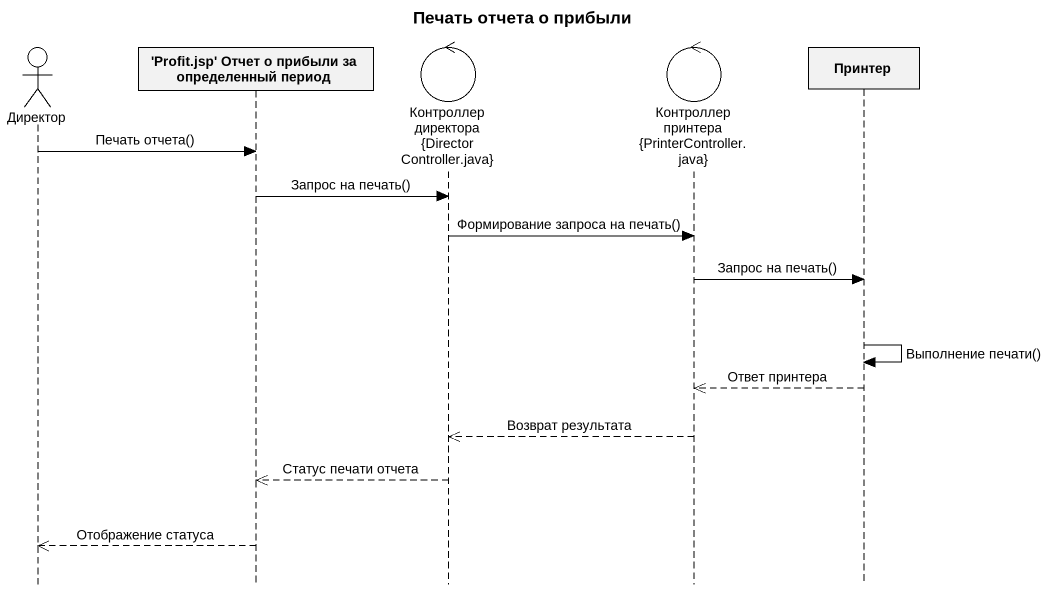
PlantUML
@startuml
title Печать отчета о прибыли
hide footbox
actor Директор
participant "'Profit.jsp' Отчет о прибыли за определенный период" as Profit_jsp_Отчет_о_прибыли
control "Контроллер директора {DirectorController.java}" as Контроллер_директора
control "Контроллер принтера {PrinterController.java}" as Контроллер_принтера
participant Принтер

Директор -> Profit_jsp_Отчет_о_прибыли : Печать отчета()
Profit_jsp_Отчет_о_прибыли -> Контроллер_директора : Запрос на печать()
Контроллер_директора -> Контроллер_принтера : Формирование запроса на печать()
Контроллер_принтера -> Принтер : Запрос на печать()
Принтер -> Принтер : Выполнение печати()
Принтер -->> Контроллер_принтера : Ответ принтера
Контроллер_принтера -->> Контроллер_директора : Возврат результата
Контроллер_директора -->> Profit_jsp_Отчет_о_прибыли : Статус печати отчета
Profit_jsp_Отчет_о_прибыли -->> Директор : Отображение статуса
@enduml
